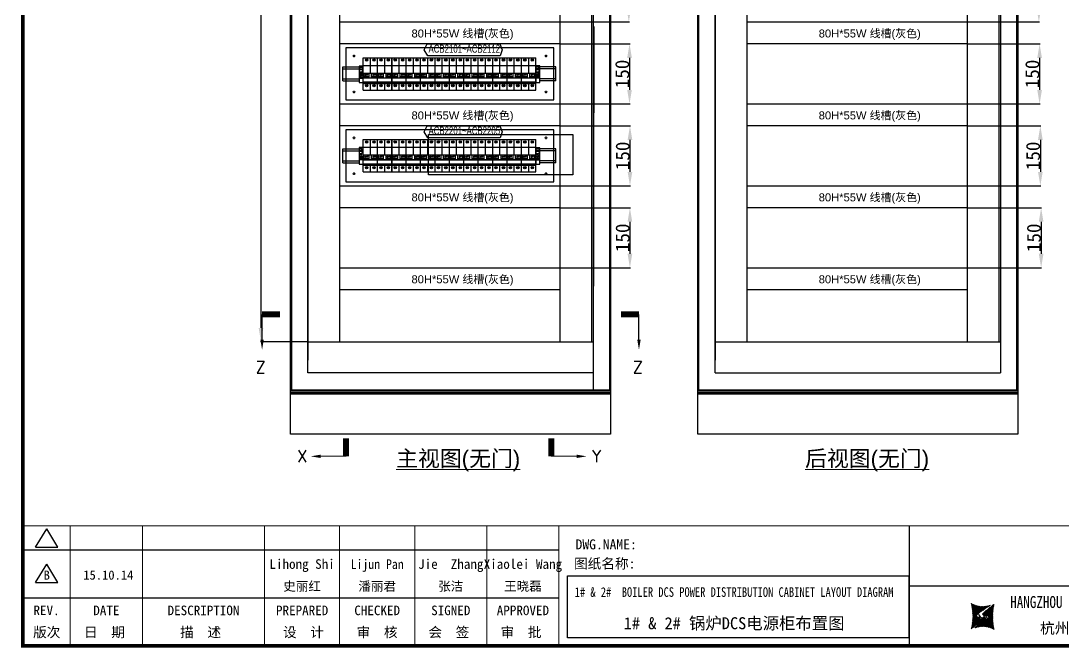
# Model space of a CAD drawing. Extents: x 79822 to 122366, y -56021 to -28815.
# Drawn here: x 86485 to 89090, y -50050 to -48480 of the extents above; entities that cross this region are included whole.
import ezdxf
from ezdxf.enums import TextEntityAlignment as Align
from ezdxf.lldxf.tags import DXFTag

# ---------------------------------------------------------------- set-up
doc = ezdxf.new("R2010")
doc.units = 0
doc.header["$LTSCALE"] = 100
doc.header["$MEASUREMENT"] = 0
for name, color, linetype in [('CABINET', 7, 'Continuous'), ('CLOUD_LAYER', 6, 'Continuous'), ('COMPONENT', 7, 'Continuous'), ('LOOP', 5, 'Continuous'), ('PSU', 12, 'Continuous'), ('t', 1, 'Continuous'), ('TEXT', 7, 'Continuous'), ('标准图框及表格', 7, 'Continuous')]:
    doc.layers.add(name, color=color, linetype=linetype)
doc.styles.add('HZ', font='arial.ttf', dxfattribs={"width": 0.7})
doc.styles.add('ROMANS', font='romans', dxfattribs={"width": 0.8, "height": 2})
doc.styles.add('ROMANT', font='romant.shx')
doc.styles.get("Standard").update_dxf_attribs({"font": ''})
doc.styles.get('Standard').set_extended_font_data('SimSun')
tags = doc.linetypes.add('CENTER', pattern=[2, 1.25, -0.25, 0.25, -0.25]).pattern_tags.tags
tags[10:11] = [DXFTag(74, 4), DXFTag(75, 0), DXFTag(340, '0'), DXFTag(46, 1.0), DXFTag(50, 0.0), DXFTag(44, 0.0), DXFTag(45, 0.0)]
tags[8:9] = [DXFTag(74, 4), DXFTag(75, 0), DXFTag(340, '0'), DXFTag(46, 1.0), DXFTag(50, 0.0), DXFTag(44, 0.0), DXFTag(45, 0.0)]
tags[6:7] = [DXFTag(74, 4), DXFTag(75, 0), DXFTag(340, '0'), DXFTag(46, 1.0), DXFTag(50, 0.0), DXFTag(44, 0.0), DXFTag(45, 0.0)]
tags[4:5] = [DXFTag(74, 4), DXFTag(75, 0), DXFTag(340, '0'), DXFTag(46, 1.0), DXFTag(50, 0.0), DXFTag(44, 0.0), DXFTag(45, 0.0)]
tags = doc.linetypes.add('CENTER2', pattern=[1.125, 0.75, -0.125, 0.125, -0.125]).pattern_tags.tags
tags[10:11] = [DXFTag(74, 4), DXFTag(75, 0), DXFTag(340, '0'), DXFTag(46, 1.0), DXFTag(50, 0.0), DXFTag(44, 0.0), DXFTag(45, 0.0)]
tags[8:9] = [DXFTag(74, 4), DXFTag(75, 0), DXFTag(340, '0'), DXFTag(46, 1.0), DXFTag(50, 0.0), DXFTag(44, 0.0), DXFTag(45, 0.0)]
tags[6:7] = [DXFTag(74, 4), DXFTag(75, 0), DXFTag(340, '0'), DXFTag(46, 1.0), DXFTag(50, 0.0), DXFTag(44, 0.0), DXFTag(45, 0.0)]
tags[4:5] = [DXFTag(74, 4), DXFTag(75, 0), DXFTag(340, '0'), DXFTag(46, 1.0), DXFTag(50, 0.0), DXFTag(44, 0.0), DXFTag(45, 0.0)]
tags = doc.linetypes.add('HIDDEN', pattern=[0.375, 0.25, -0.125]).pattern_tags.tags
tags[6:7] = [DXFTag(74, 4), DXFTag(75, 0), DXFTag(340, '0'), DXFTag(46, 1.0), DXFTag(50, 0.0), DXFTag(44, 0.0), DXFTag(45, 0.0)]
tags[4:5] = [DXFTag(74, 4), DXFTag(75, 0), DXFTag(340, '0'), DXFTag(46, 1.0), DXFTag(50, 0.0), DXFTag(44, 0.0), DXFTag(45, 0.0)]
doc.dimstyles.new('ISO-25', dxfattribs={"dimtxt": 35, "dimasz": 35, "dimexe": 1.25, "dimexo": 0.625, "dimtad": 1, "dimtoh": 1, "dimdec": 0, "dimtxsty": 'Standard', "dimcen": 2.5, "dimadec": 0, "dimazin": 0, "dimtfac": 1, "dimtdec": 0, "dimtmove": 0, "dimatfit": 3, "dimfxl": 0, "dimarcsym": 0})
pattern_1 = [(45, (0, 0), (-0.736262898216564, 0.7362628982165641), [])]

# ---------------------------------------------------------------- blocks, each defined once
blk = doc.blocks.new('2P空开')
at = {"layer": 'COMPONENT', "color": 6, "linetype": 'HIDDEN', "ltscale": 0.2}
for p, q in [((-11.75805363336076, -8.232510902056674), (-7.368258726989779, -3.856486953241529)), ((6.75788436484072, -8.232510902056674), (11.1476792712117, -3.856486953241529)), ((-11.75805363335621, -72.41960351688067), (-7.368258726985232, -68.04357956806552)), ((6.757884364845268, -72.41960351688067), (11.14767927121625, -68.04357956806552))]:
    blk.add_line(p, q, dxfattribs=at)
for centre in [(-9.563156180197439, -6.044498927670702), (8.952781818004041, -6.044498927670702), (-9.563156180191754, -70.2315915424947), (8.952781818009726, -70.2315915424947)]:
    blk.add_circle(centre, 3.099188801983705, dxfattribs=at)
at = {"layer": 'PSU', "linetype": 'HIDDEN', "ltscale": 0.2}
for p, q in [((-18.00160638714033, 0), (18.00160638714033, 0)), ((-18.00160638714033, -19.20558102794098), (-18.00160638714033, 0)), ((0, -19.20558102794121), (0, 0)), ((18.00160638714033, -19.20558102794121), (18.00160638714033, 0)), ((18.00160638714033, -81.0017209919065), (18.00160638714033, -19.20558102794121)), ((-18.00160638714033, -81.0017209919065), (-18.00160638714033, -64.20558102794098)), ((0, -81.0017209919065), (0, -64.20558102794075)), ((18.00160638714033, -81.0017209919065), (18.00160638714033, -67.2277063109932)), ((-18.00160638714033, -81.0017209919065), (18.00160638714033, -81.0017209919065))]:
    blk.add_line(p, q, dxfattribs=at)
at = {"layer": 'PSU'}
for p, q in [((-18.00160638714033, -19.20558102794098), (18.0016063871451, -19.20558102793734)), ((-18.00160638714033, -64.20558102794121), (-18.00160638714033, -19.20558102794121)), ((2.273736754432321e-13, -38.43372687798046), (0, -19.20558102794121)), ((18.00160638714055, -64.20558102794121), (18.00160638714055, -19.20558102794121)), ((-18.00160638714033, -38.43372687798046), (0, -38.43372687798046)), ((-18.00160638714033, -50.10725518578829), (18.00160638714033, -50.10725518578829)), ((-18.00160638714033, -50.62158679684944), (18.00160638714033, -50.62158679684944)), ((-15.42994833183457, -50.10725518578829), (-15.42994833183457, -38.43372687798046)), ((-15.42994833183457, -47.02126551942138), (-3.085989666366913, -47.02126551942138)), ((-3.085989666366913, -50.10725518578829), (-3.085989666366913, -38.43372687798046)), ((0, -38.43372687798046), (18.00160638714033, -38.43372687798046)), ((3.085989666366913, -50.10725518578829), (3.085989666366913, -38.43372687798046)), ((3.085989666366913, -47.02126551942138), (15.42994833183457, -47.02126551942138)), ((15.42994833183457, -50.10725518578829), (15.42994833183457, -38.43372687798046)), ((-18.0016063871401, -60.45924622390362), (18.00160638714055, -60.45924622390362)), ((-18.0016063871401, -61.84092353509664), (18.00160638714055, -61.84092353509664)), ((-18.0016063871401, -64.20558102794098), (18.00160638714055, -64.20558102794098)), ((0, -64.20558102794121), (2.273736754432321e-13, -64.20558102794121))]:
    blk.add_line(p, q, dxfattribs=at)
at = {"layer": 'TEXT', "style": 'ROMANS'}
for p in [(-9.478191040432193, -43.1070613284619), (9.365754242908451, -43.1070613284619)]:
    blk.add_text('OFF', height=3.085989666366913, dxfattribs=at).set_placement(p, align=Align.MIDDLE)
blk = doc.blocks.new('*D123')
at = {"color": 0, "lineweight": -2}
for p, q in [((87833.21065770111, -48332.89568052802), (88005.97605401657, -48332.89568052802)), ((88004.72605401657, -48367.89568052802), (88004.72605401657, -48447.89568052802)), ((87833.21065770111, -48482.89568052802), (88005.97605401657, -48482.89568052802))]:
    blk.add_line(p, q, dxfattribs=at)
at = {"color": 0}
for points in [[(88010.5593873499, -48367.89568052802), (87998.89272068324, -48367.89568052802), (88004.72605401657, -48332.89568052802)], [(87998.89272068324, -48447.89568052802), (88010.5593873499, -48447.89568052802), (88004.72605401657, -48482.89568052802)]]:
    blk.add_solid(points, dxfattribs=at)
at = {"layer": 'Defpoints', "color": 0}
for p in [(87832.58565770111, -48332.89568052802), (87832.58565770111, -48482.89568052802), (88004.72605401657, -48482.89568052802)]:
    blk.add_point(p, dxfattribs=at)
at = {"color": 0, "insert": (87986.60105401657, -48407.89568052802), "char_height": 35, "attachment_point": 5, "rotation": 90}
blk.add_mtext('150', dxfattribs=at)
blk = doc.blocks.new('*D124')
at = {"color": 0, "lineweight": -2}
for p, q in [((87833.21065770111, -48537.89568052802), (88007.71487759771, -48537.89568052802)), ((88006.46487759771, -48572.89568052802), (88006.46487759771, -48652.89568052802)), ((87833.21065770111, -48687.89568052802), (88007.71487759771, -48687.89568052802))]:
    blk.add_line(p, q, dxfattribs=at)
at = {"color": 0}
for points in [[(88012.29821093104, -48572.89568052802), (88000.63154426438, -48572.89568052802), (88006.46487759771, -48537.89568052802)], [(88000.63154426438, -48652.89568052802), (88012.29821093104, -48652.89568052802), (88006.46487759771, -48687.89568052802)]]:
    blk.add_solid(points, dxfattribs=at)
at = {"layer": 'Defpoints', "color": 0}
for p in [(87832.58565770111, -48537.89568052802), (87832.58565770111, -48687.89568052802), (88006.46487759771, -48687.89568052802)]:
    blk.add_point(p, dxfattribs=at)
at = {"color": 0, "insert": (87988.33987759771, -48612.89568052802), "char_height": 35, "attachment_point": 5, "rotation": 90}
blk.add_mtext('150', dxfattribs=at)
blk = doc.blocks.new('*D125')
at = {"color": 0, "lineweight": -2}
for p, q in [((87833.210657701, -48742.89568052802), (88008.83061116458, -48742.89568052802)), ((88007.58061116458, -48777.89568052802), (88007.58061116458, -48857.89568052802)), ((87833.210657701, -48892.89568052802), (88008.83061116458, -48892.89568052802))]:
    blk.add_line(p, q, dxfattribs=at)
at = {"color": 0}
for points in [[(88013.41394449791, -48777.89568052802), (88001.74727783125, -48777.89568052802), (88007.58061116458, -48742.89568052802)], [(88001.74727783125, -48857.89568052802), (88013.41394449791, -48857.89568052802), (88007.58061116458, -48892.89568052802)]]:
    blk.add_solid(points, dxfattribs=at)
at = {"layer": 'Defpoints', "color": 0}
for p in [(87832.585657701, -48742.89568052802), (87832.585657701, -48892.89568052802), (88007.58061116458, -48892.89568052802)]:
    blk.add_point(p, dxfattribs=at)
at = {"color": 0, "insert": (87989.45561116458, -48817.89568052802), "char_height": 35, "attachment_point": 5, "rotation": 90}
blk.add_mtext('150', dxfattribs=at)
blk = doc.blocks.new('*D126')
at = {"color": 0, "lineweight": -2}
for p, q in [((87833.21065770097, -48947.89568052802), (88008.64835617896, -48947.89568052802)), ((88007.39835617896, -48982.89568052802), (88007.39835617896, -49062.89568052802)), ((87833.21065770097, -49097.89568052802), (88008.64835617896, -49097.89568052802))]:
    blk.add_line(p, q, dxfattribs=at)
at = {"color": 0}
for points in [[(88013.2316895123, -48982.89568052802), (88001.56502284564, -48982.89568052802), (88007.39835617896, -48947.89568052802)], [(88001.56502284564, -49062.89568052802), (88013.2316895123, -49062.89568052802), (88007.39835617896, -49097.89568052802)]]:
    blk.add_solid(points, dxfattribs=at)
at = {"layer": 'Defpoints', "color": 0}
for p in [(87832.58565770097, -48947.89568052802), (87832.58565770097, -49097.89568052802), (88007.39835617896, -49097.89568052802)]:
    blk.add_point(p, dxfattribs=at)
at = {"color": 0, "insert": (87989.27335617896, -49022.89568052802), "char_height": 35, "attachment_point": 5, "rotation": 90}
blk.add_mtext('150', dxfattribs=at)
blk = doc.blocks.new('*D130')
at = {"color": 0, "lineweight": -2}
for p, q in [((88850.99702044552, -48332.89568052802), (89030.8144165968, -48332.89568052802)), ((89029.5644165968, -48367.89568052802), (89029.5644165968, -48447.89568052802)), ((88850.99702044552, -48482.89568052802), (89030.8144165968, -48482.89568052802))]:
    blk.add_line(p, q, dxfattribs=at)
at = {"color": 0}
for points in [[(89035.39774993013, -48367.89568052802), (89023.73108326347, -48367.89568052802), (89029.5644165968, -48332.89568052802)], [(89023.73108326347, -48447.89568052802), (89035.39774993013, -48447.89568052802), (89029.5644165968, -48482.89568052802)]]:
    blk.add_solid(points, dxfattribs=at)
at = {"layer": 'Defpoints', "color": 0}
for p in [(88850.37202044552, -48332.89568052802), (88850.37202044552, -48482.89568052802), (89029.5644165968, -48482.89568052802)]:
    blk.add_point(p, dxfattribs=at)
at = {"color": 0, "insert": (89011.4394165968, -48407.89568052802), "char_height": 35, "attachment_point": 5, "rotation": 90}
blk.add_mtext('150', dxfattribs=at)
blk = doc.blocks.new('*D131')
at = {"color": 0, "lineweight": -2}
for p, q in [((88850.99702044552, -48537.89568052802), (89032.67906087871, -48537.89568052802)), ((89031.42906087871, -48572.89568052802), (89031.42906087871, -48652.89568052802)), ((88850.99702044552, -48687.89568052802), (89032.67906087871, -48687.89568052802))]:
    blk.add_line(p, q, dxfattribs=at)
at = {"color": 0}
for points in [[(89037.26239421204, -48572.89568052802), (89025.59572754538, -48572.89568052802), (89031.42906087871, -48537.89568052802)], [(89025.59572754538, -48652.89568052802), (89037.26239421204, -48652.89568052802), (89031.42906087871, -48687.89568052802)]]:
    blk.add_solid(points, dxfattribs=at)
at = {"layer": 'Defpoints', "color": 0}
for p in [(88850.37202044552, -48537.89568052802), (88850.37202044552, -48687.89568052802), (89031.42906087871, -48687.89568052802)]:
    blk.add_point(p, dxfattribs=at)
at = {"color": 0, "insert": (89013.30406087871, -48612.89568052802), "char_height": 35, "attachment_point": 5, "rotation": 90}
blk.add_mtext('150', dxfattribs=at)
blk = doc.blocks.new('*D132')
at = {"color": 0, "lineweight": -2}
for p, q in [((88850.99702044552, -48742.89568052802), (89034.54416773668, -48742.89568052802)), ((89033.29416773668, -48777.89568052802), (89033.29416773668, -48857.89568052802)), ((88850.99702044552, -48892.89568052802), (89034.54416773668, -48892.89568052802))]:
    blk.add_line(p, q, dxfattribs=at)
at = {"color": 0}
for points in [[(89039.12750107, -48777.89568052802), (89027.46083440335, -48777.89568052802), (89033.29416773668, -48742.89568052802)], [(89027.46083440335, -48857.89568052802), (89039.12750107, -48857.89568052802), (89033.29416773668, -48892.89568052802)]]:
    blk.add_solid(points, dxfattribs=at)
at = {"layer": 'Defpoints', "color": 0}
for p in [(88850.37202044552, -48742.89568052802), (88850.37202044552, -48892.89568052802), (89033.29416773668, -48892.89568052802)]:
    blk.add_point(p, dxfattribs=at)
at = {"color": 0, "insert": (89015.16916773668, -48817.89568052802), "char_height": 35, "attachment_point": 5, "rotation": 90}
blk.add_mtext('150', dxfattribs=at)
blk = doc.blocks.new('*D133')
at = {"color": 0, "lineweight": -2}
for p, q in [((88850.99702044552, -48947.89568052802), (89036.52121801222, -48947.89568052802)), ((89035.27121801222, -48982.89568052802), (89035.27121801222, -49062.89568052802)), ((88850.99702044552, -49097.89568052802), (89036.52121801222, -49097.89568052802))]:
    blk.add_line(p, q, dxfattribs=at)
at = {"color": 0}
for points in [[(89041.10455134555, -48982.89568052802), (89029.43788467889, -48982.89568052802), (89035.27121801222, -48947.89568052802)], [(89029.43788467889, -49062.89568052802), (89041.10455134555, -49062.89568052802), (89035.27121801222, -49097.89568052802)]]:
    blk.add_solid(points, dxfattribs=at)
at = {"layer": 'Defpoints', "color": 0}
for p in [(88850.37202044552, -48947.89568052802), (88850.37202044552, -49097.89568052802), (89035.27121801222, -49097.89568052802)]:
    blk.add_point(p, dxfattribs=at)
at = {"color": 0, "insert": (89017.14621801222, -49022.89568052802), "char_height": 35, "attachment_point": 5, "rotation": 90}
blk.add_mtext('150', dxfattribs=at)
blk = doc.blocks.new('*D137')
at = {"color": 0, "lineweight": -2}
for p, q in [((87201.96065770109, -47482.87733512559), (87084.10110643403, -47482.87733512559)), ((87085.35110643403, -47517.87733512559), (87085.35110643403, -49248.37729940355)), ((87201.96065770097, -49283.37729940355), (87084.10110643403, -49283.37729940355))]:
    blk.add_line(p, q, dxfattribs=at)
at = {"color": 0}
for points in [[(87091.18443976736, -47517.87733512559), (87079.5177731007, -47517.87733512559), (87085.35110643403, -47482.87733512559)], [(87079.5177731007, -49248.37729940355), (87091.18443976736, -49248.37729940355), (87085.35110643403, -49283.37729940355)]]:
    blk.add_solid(points, dxfattribs=at)
at = {"layer": 'Defpoints', "color": 0}
for p in [(87202.58565770109, -47482.87733512559), (87085.35110643403, -49283.37729940355), (87202.58565770097, -49283.37729940355)]:
    blk.add_point(p, dxfattribs=at)
at = {"color": 0, "insert": (87067.22610643403, -48383.12731726457), "char_height": 35, "attachment_point": 5, "rotation": 90}
blk.add_mtext('1800', dxfattribs=at)
blk = doc.blocks.new('堵头')
at = {"color": 53}
for p, q in [((0, -41), (0, 0)), ((0, 0), (10, 0)), ((10, 0), (10, -41)), ((0, -11), (10, -11)), ((0, -20.55279347972464), (4, -20.55279347972464)), ((0, -24.55279347972464), (4, -24.55279347972464)), ((7.277769807100412, -18.33056328681778), (2.722230192914139, -13.77502367262423)), ((0, -26.55279347972464), (7, -26.55279347972464)), ((0, -29.55279347972464), (1, -29.55279347972464)), ((0, -35.55279347972464), (1, -35.55279347972464)), ((0, -38.55279347972464), (7, -38.55279347972464)), ((10, -41), (0, -41)), ((1, -29.55279347972464), (1, -31.55279347972464)), ((10, -31.55279347972464), (1, -31.55279347972464)), ((10, -33.55279347972464), (1, -33.55279347972464)), ((1, -35.55279347972464), (1, -33.55279347972464)), ((7, -28.55279347972464), (7, -26.55279347972464)), ((10, -28.55279347972464), (7, -28.55279347972464)), ((10, -36.55279347972464), (7, -36.55279347972464)), ((7, -36.55279347972464), (7, -38.55279347972464))]:
    blk.add_line(p, q, dxfattribs=at)
blk.add_arc((4, -22.55279347972464), 2, 270, 90, dxfattribs=at)
blk.add_ellipse((5.000000000007276, -16.052793479721), major_axis=(-6.429395695523604e-16, -3.5), ratio=0.8571428571428571, start_param=4.71238898038469, end_param=10.99557428756428, dxfattribs=at)
blk = doc.blocks.new('图框')
at = {"layer": '标准图框及表格'}
h = blk.add_hatch(dxfattribs=at)
h.set_pattern_fill('ANSI31', color=5, scale=8.329863809039892, style=0)
h.set_pattern_definition(pattern_1)
edge = h.paths.add_edge_path()
edge.add_arc((2399.257256036391, -2998.153851416566), 55.18534773488954, 238.1092081981581, 291.6531626184834)
edge.add_line((2419.619937407027, -3049.445018414634), (2388.525499730735, -3070.242821799802))
edge.add_arc((2238.907377712399, -3078.328790578547), 135.3602868968974, 346.3915348661821, 374.2500326978034)
edge.add_line((2370.467593623529, -3110.177132109857), (2397.50623789792, -3087.85242802291))
edge.add_line((2391.339199201146, -3080.281448750429), (2396.143986595598, -3080.898839897796))
edge.add_spline(control_points=[(2397.470018868538, -3087.887634953957), (2398.35948137939, -3087.023080631327), (2399.970992452319, -3085.456697735681), (2399.869182150054, -3081.252294174519), (2397.426500162081, -3081.012803431273), (2396.121921064187, -3080.884897048199)], knot_values=[0, 0, 0, 0, 6.844331067525468, 12.40042740766005, 18.76924275352248, 18.76924275352248, 18.76924275352248, 18.76924275352248], weights=[1, 1, 1, 1, 1, 1], degree=3, periodic=0)
edge.add_spline(control_points=[(2388.515363058686, -3070.265433304907), (2387.789374929038, -3070.86905758363), (2386.478198365832, -3071.959237952229), (2385.544096281083, -3073.38263759949), (2385.127199159644, -3074.017912079413)], knot_values=[0, 0, 0, 0, 5.253673658024614, 9.488438564008057, 9.488438564008057, 9.488438564008057, 9.488438564008057], weights=[1, 1, 1, 1, 1], degree=3, periodic=0)
edge.add_spline(control_points=[(2386.272665588534, -3072.281716856574), (2385.721471206634, -3072.905523096015), (2384.632427465753, -3074.386714445929), (2384.912828655535, -3077.72895088909), (2387.858851342782, -3079.895552619193), (2390.185443934519, -3080.145534927004), (2391.314573401905, -3080.266855002868)], knot_values=[10.66597461496156, 10.66597461496156, 10.66597461496156, 10.66597461496156, 18.97770399508879, 28.89455822145742, 41.119553648298, 52.64692538081317, 52.64692538081317, 52.64692538081317, 52.64692538081317], weights=[1, 1, 1, 1, 1, 1, 1], degree=3, periodic=0)
h = blk.add_hatch(dxfattribs=at)
h.set_pattern_fill('ANSI31', color=3, scale=8.329863809039892, style=0)
h.set_pattern_definition(pattern_1)
edge = h.paths.add_edge_path()
edge.add_line((2402.469732125144, -3075.776359090531), (2407.706041465404, -3076.440586092609))
edge.add_spline(control_points=[(2401.044493204623, -3068.769946203269), (2400.155030693568, -3069.634500525768), (2398.543519620813, -3071.200883421574), (2398.645329922932, -3075.40528698259), (2401.088011911052, -3075.644777725895), (2402.392591008975, -3075.772684108895)], knot_values=[0, 0, 0, 0, 6.844331067526932, 12.40042740766158, 18.76924275352342, 18.76924275352342, 18.76924275352342, 18.76924275352342], weights=[1, 1, 1, 1, 1, 1], degree=3, periodic=0)
edge.add_line((2428.046918449632, -3046.480449047325), (2401.008274175249, -3068.805153134272))
edge.add_spline(control_points=[(2412.625169549749, -3083.918607966574), (2413.015644598316, -3083.422785431954), (2413.86377905187, -3082.052674005965), (2413.601683417044, -3078.928630268005), (2410.655660730175, -3076.762028538062), (2408.329068138031, -3076.512046230251), (2407.199938671052, -3076.390726154226)], knot_values=[12.65408913243743, 12.65408913243743, 12.65408913243743, 12.65408913243743, 18.97770399508879, 28.89455822145742, 41.119553648298, 52.64692538081317, 52.64692538081317, 52.64692538081317, 52.64692538081317], weights=[1, 1, 1, 1, 1, 1, 1], degree=3, periodic=0)
edge.add_line((2411.626283690712, -3084.975693399283), (2412.781242849298, -3083.732051979769))
edge.add_line((2410.021343801694, -3086.399138189481), (2411.626283690712, -3084.975693399414))
edge.add_line((2378.894574665755, -3107.212562742519), (2409.989012342048, -3086.414759357351))
edge.add_arc((2399.257256036391, -3158.503729740543), 55.18534773488965, 58.10920819815809, 111.6531626184834)
edge.add_arc((2559.607134360383, -3078.328790578547), 135.360286896897, 166.3915348661823, 194.2500326978024)
at = {"color": 7}
for p, q in [((2215.642035047145, -2851.581424744189), (2215.642035047145, -3151.581424744189)), ((0, -2911.581424744189), (1340.158172602998, -2911.581424744189)), ((2215.642035047145, -3001.581424744189), (3115.642035047145, -3001.581424744189)), ((0, -3031.581424744189), (1340.158172602998, -3031.581424744189))]:
    blk.add_line(p, q, dxfattribs=at)
at = {"color": 7, "const_width": 3}
blk.add_lwpolyline([(4115.642035047145, -2851.581424744189), (0, -2851.581424744189)], dxfattribs=at)
at = {"layer": 't', "color": 7}
for p, q in [((31.94938321653171, -2904.992613363662), (59.89920926059131, -2859.122325316828)), ((87.8490353046218, -2904.992613363662), (59.89920926059131, -2859.122325316828)), ((31.94938321653171, -2904.992613363662), (87.8490353046218, -2904.992613363662)), ((31.94938321653171, -2992.977239491032), (59.89920926059131, -2947.106951444141)), ((87.8490353046218, -2992.977239491032), (59.89920926059131, -2947.106951444141)), ((31.94938321653171, -2992.977239491032), (87.8490353046218, -2992.977239491032))]:
    blk.add_line(p, q, dxfattribs=at)
at = {"layer": 't', "color": 7, "const_width": 9.61519705431492}
blk.add_lwpolyline([(4115.642035047145, -3151.581424744189), (4115.642035047145, 0), (0, 0), (0, -3151.581424744189)], close=True, dxfattribs=at)
at = {"layer": 't', "color": 7, "const_width": 2.40379926357873}
for points in [[(118.7653193609731, -2852.783324375967), (118.7653193609731, -3151.581424744189)], [(299.0502641293569, -2852.783324375967), (299.0502641293569, -3151.581424744189)], [(604.3883150879992, -2852.783324375967), (604.3883150879992, -3156.41304604568)], [(791.9882990770857, -2852.783324375967), (791.9882990770857, -3156.41304604568)], [(979.588283066143, -2852.783324375967), (979.588283066143, -3156.41304604568)], [(1159.873227834585, -2852.783324375967), (1159.873227834585, -3156.41304604568)], [(1340.158172602998, -2852.783324375967), (1340.158172602998, -3156.41304604568)]]:
    blk.add_lwpolyline(points, dxfattribs=at)
at = {"color": 7, "linetype": 'CENTER'}
blk.add_text('杭州和利时自动化有限公司', height=27, dxfattribs=at).set_placement((2542.549152440595, -3121.114498389041))
at = {"color": 7, "flags": 8}
for tag, p, height in [('DWG.NAME:', (1381.636459220965, -2910.37952511241), 25), ('PROJECTNAME:', (3125.480185663539, -2912.807924402037), 24), ('PROJECTNAME：', (3339.10867075545, -2913.108539231762), 25), ('DWG.NO.:', (3128.186172261583, -3030.402470643486), 24), ('图纸编号', (3315.362718925957, -3052.404678158069), 24), ('FILENO.:', (3128.672545599984, -3106.104124450346), 24), ('文档号', (3317.726365529132, -3124.132485953713), 24)]:
    blk.add_attdef(tag, p, '', height=height, dxfattribs=at)
for tag, height, p in [('RENLIU', 24, (698.1883070825425, -2950.380597809435)), ('SHUFENWANG', 24, (885.7882910716289, -2950.380597809435)), ('FANGHOU', 24, (1069.730755450379, -2950.380597809435)), ('DANDANLI', 24, (1250.015700218792, -2950.380597809435)), ('A', 23, (59.89920926059131, -2974.881554149018)), ('设计时间', 23, (213.8658221408186, -2974.881554149018)), ('刘仁', 23, (698.1883070825425, -3002.188376027443)), ('王姝芬', 23, (885.7882910716289, -3002.188376027443)), ('侯方', 23, (1069.730755450379, -3002.188376027443)), ('李丹丹', 23, (1250.015700218792, -3002.188376027443)), ('#10STATIONONTROLCABINETCOVER', 30, (1777.900103825072, -3017.182374560078)), ('PAGEXOFX', 24, (3953.713803545135, -3039.081424744189)), ('REV.', 24, (59.38265968048654, -3063.048954873535)), ('DATE', 24, (208.907791745165, -3063.048954873535)), ('DESCRIPTION', 24, (451.7192896086781, -3063.048954873535)), ('PREPARED', 24, (698.1883070825425, -3063.048954873535)), ('CHECKED', 24, (885.7882910716144, -3063.048954873535)), ('SIGNED', 24, (1069.730755450364, -3063.048954873535)), ('APPROVED', 24, (1250.015700218792, -3063.048954873535)), ('图纸名称', 30, (1777.900103825072, -3094.695064044037)), ('第几页共几页', 24, (3953.713803545135, -3114.081424744189))]:
    blk.add_attdef(tag, text='', height=height, dxfattribs=at).set_placement(p, align=Align.MIDDLE)
for tag, p in [('图纸名称:', (1377.81237181677, -2965.923337057193)), ('项目名称：', (3121.562334825969, -2984.305160940257)), ('项目名称：', (3325.036680579346, -2984.305160940257))]:
    blk.add_attdef(tag, text='', height=25, dxfattribs=at).set_placement(p, align=Align.BOTTOM_LEFT)
at = {"color": 7, "width": 0.8, "flags": 8}
blk.add_attdef('HANGZHOUHOLLYSYSAUTOMATIONCO.,LTD.', text='', height=24, dxfattribs=at).set_placement((2770.082304289484, -3045.714803244191), align=Align.MIDDLE)
at = {"layer": 't', "color": 7}
for s, p in [('版次', (59.89920926059131, -3117.600441270843)), ('日  期', (204.1999693705875, -3117.600441270843)), ('描  述', (444.4895954714448, -3117.600441270843)), ('设  计', (701.4970341851513, -3117.600441270843)), ('审  核', (885.5947788425256, -3117.600441270843)), ('会  签', (1065.022933075787, -3117.600441270843)), ('审  批', (1245.3078778442, -3117.600441270843))]:
    blk.add_text(s, height=25, dxfattribs=at).set_placement(p, align=Align.MIDDLE_CENTER)
at = {"layer": '标准图框及表格', "color": 5, "style": 'HZ'}
for s, p in [('pgqh', (2373.884875617339, -3059.677228196226)), ('hollilas', (2374.051901626051, -3085.968484618272))]:
    blk.add_text(s, height=5.205656721233694, dxfattribs=at).set_placement(p)
at = {"layer": '标准图框及表格', "color": 3, "style": 'HZ'}
for s, height, p in [('auto', 8.676094535389492, (2400.907127263781, -3074.200036411981)), ('hollysys', 4.338047267694746, (2402.5381050141, -3099.731461394062))]:
    blk.add_text(s, height=height, dxfattribs=at).set_placement(p)

msp = doc.modelspace()

# ---------------------------------------------------------------- linework, layer by layer
at = {"color": 7}
for p, q in [((87159.08565770109, -49514.37730387558), (87159.08565770109, -47404.3773367662)), ((87959.08564832604, -47404.3773367662), (87959.08564832604, -49514.37730387558)), ((88176.87202044549, -49514.37730387558), (88176.87202044549, -47404.3773367662)), ((88176.87202044549, -49514.37730387558), (88176.87202044549, -47404.3773367662)), ((88976.87201107045, -47404.3773367662), (88976.87201107045, -49514.37730387558)), ((88976.87201107045, -47404.3773367662), (88976.87201107045, -49514.37730387558)), ((87202.58565770109, -49360.87730551619), (87202.58565770109, -47451.8773367662)), ((88220.37202044549, -49360.87730551619), (88220.37202044549, -47447.8773367662)), ((87202.58565770109, -47528.3773367662), (87202.58565770109, -49328.6795339078)), ((88220.37202044549, -47528.3773367662), (88220.37202044549, -49328.6795339078)), ((88933.37201107045, -47525.87730387558), (88933.37201107045, -49360.87730551619)), ((87917.54908634601, -48494.21198508575), (87915.58564832604, -49360.87730551619)), ((87202.58565770109, -49283.37729940002), (87915.58564832604, -49283.37729940002)), ((88220.37202044549, -49283.37729940002), (88933.37201107045, -49283.37729940002)), ((87202.58565770109, -49360.87730551619), (87202.58565770109, -49293.1351548539)), ((87959.08564832604, -49404.37730387558), (87159.08565770109, -49404.37730387558)), ((87959.08564832604, -49409.37730387558), (87159.08565770109, -49409.37730387558)), ((87959.08564832604, -49410.37730387558), (87159.08565770109, -49410.37730387558)), ((87959.08564832604, -49411.37730387558), (87159.08565770109, -49411.37730387558)), ((87959.08564832604, -49412.37730387558), (87159.08565770109, -49412.37730387558)), ((87959.08564832604, -49413.37730387558), (87159.08565770109, -49413.37730387558)), ((87959.08564832604, -49414.37730387558), (87159.08565770109, -49414.37730387558)), ((87160.5856530135, -49404.37730387558), (87957.5856530135, -49404.37730387558)), ((88976.87201107045, -49404.37730387558), (88176.87202044549, -49404.37730387558)), ((88976.87201107045, -49409.37730387558), (88176.87202044549, -49409.37730387558)), ((88976.87201107045, -49410.37730387558), (88176.87202044549, -49410.37730387558)), ((88976.87201107045, -49411.37730387558), (88176.87202044549, -49411.37730387558)), ((88976.87201107045, -49412.37730387558), (88176.87202044549, -49412.37730387558)), ((88976.87201107045, -49413.37730387558), (88176.87202044549, -49413.37730387558)), ((88976.87201107045, -49414.37730387558), (88176.87202044549, -49414.37730387558)), ((88178.37201575802, -49404.37730387558), (88975.37201575802, -49404.37730387558)), ((87959.08564832604, -49514.37730387558), (87159.08565770109, -49514.37730387558)), ((88976.87201107045, -49514.37730387558), (88176.87202044549, -49514.37730387558))]:
    msp.add_line(p, q, dxfattribs=at)
at = {"color": 7, "linetype": 'HIDDEN'}
for p, q in [((87162.28565770104, -49404.37730387558), (87162.28565770104, -47404.3773367662)), ((87956.08564832604, -47404.3773367662), (87956.08564832604, -49404.37730387558)), ((88180.07202044544, -49404.37730387558), (88180.07202044544, -47404.3773367662)), ((88180.07202044544, -49404.37730387558), (88180.07202044544, -47404.3773367662)), ((88973.67201107049, -47404.3773367662), (88973.67201107049, -49404.37730387558)), ((88973.67201107049, -47404.3773367662), (88973.67201107049, -49404.37730387558))]:
    msp.add_line(p, q, dxfattribs=at)
msp.add_line((87915.58564832604, -47451.8773367662), (87915.58564832604, -49404.37730387558))
at = {"color": 4, "linetype": 'CENTER2'}
for p, q in [((87314.58565770103, -48567.75477155578, 63738.875), (87320.58565770103, -48567.75477155578, 63738.875)), ((87317.58565770103, -48564.75477155578, 63738.875), (87317.58565770103, -48570.75477155578, 63738.875)), ((87794.58565770103, -48567.75477155578, 63738.875), (87800.58565770103, -48567.75477155578, 63738.875)), ((87797.58565770103, -48564.75477155578, 63738.875), (87797.58565770103, -48570.75477155578, 63738.875)), ((87314.58565770103, -48657.75477155578, 63738.875), (87320.58565770103, -48657.75477155578, 63738.875)), ((87317.58565770103, -48654.75477155578, 63738.875), (87317.58565770103, -48660.75477155578, 63738.875)), ((87794.58565770103, -48657.75477155578, 63738.875), (87800.58565770103, -48657.75477155578, 63738.875)), ((87797.58565770103, -48654.75477155578, 63738.875), (87797.58565770103, -48660.75477155578, 63738.875)), ((87314.58565770103, -48772.75477155578, 63738.875), (87320.58565770103, -48772.75477155578, 63738.875)), ((87317.58565770103, -48769.75477155578, 63738.875), (87317.58565770103, -48775.75477155578, 63738.875)), ((87794.58565770103, -48772.75477155578, 63738.875), (87800.58565770103, -48772.75477155578, 63738.875)), ((87797.58565770103, -48769.75477155578, 63738.875), (87797.58565770103, -48775.75477155578, 63738.875)), ((87314.58565770103, -48862.75477155578, 63738.875), (87320.58565770103, -48862.75477155578, 63738.875)), ((87317.58565770103, -48859.75477155578, 63738.875), (87317.58565770103, -48865.75477155578, 63738.875)), ((87794.58565770103, -48862.75477155578, 63738.875), (87800.58565770103, -48862.75477155578, 63738.875)), ((87797.58565770103, -48859.75477155578, 63738.875), (87797.58565770103, -48865.75477155578, 63738.875))]:
    msp.add_line(p, q, dxfattribs=at)
at = {"linetype": 'CENTER2'}
for p, q in [((87317.49565770103, -48567.75477155578, 63738.875), (87317.67565770105, -48567.75477155578, 63738.875)), ((87317.58565770103, -48567.84477155579, 63738.875), (87317.58565770103, -48567.66477155578, 63738.875)), ((87797.49565770103, -48567.75477155578, 63738.875), (87797.67565770105, -48567.75477155578, 63738.875)), ((87797.58565770103, -48567.84477155579, 63738.875), (87797.58565770103, -48567.66477155578, 63738.875)), ((87317.49565770103, -48657.75477155578, 63738.875), (87317.67565770105, -48657.75477155578, 63738.875)), ((87317.58565770103, -48657.84477155579, 63738.875), (87317.58565770103, -48657.66477155578, 63738.875)), ((87797.49565770103, -48657.75477155578, 63738.875), (87797.67565770105, -48657.75477155578, 63738.875)), ((87797.58565770103, -48657.84477155579, 63738.875), (87797.58565770103, -48657.66477155578, 63738.875)), ((87317.49565770103, -48772.75477155578, 63738.875), (87317.67565770105, -48772.75477155578, 63738.875)), ((87317.58565770103, -48772.84477155579, 63738.875), (87317.58565770103, -48772.66477155578, 63738.875)), ((87797.49565770103, -48772.75477155578, 63738.875), (87797.67565770105, -48772.75477155578, 63738.875)), ((87797.58565770103, -48772.84477155579, 63738.875), (87797.58565770103, -48772.66477155578, 63738.875)), ((87317.49565770103, -48862.75477155578, 63738.875), (87317.67565770105, -48862.75477155578, 63738.875)), ((87317.58565770103, -48862.84477155579, 63738.875), (87317.58565770103, -48862.66477155578, 63738.875)), ((87797.49565770103, -48862.75477155578, 63738.875), (87797.67565770105, -48862.75477155578, 63738.875)), ((87797.58565770103, -48862.84477155579, 63738.875), (87797.58565770103, -48862.66477155578, 63738.875))]:
    msp.add_line(p, q, dxfattribs=at)
at = {"color": 6}
for p, q in [((87290.2677761813, -48630.20550067814, 63738.875), (87290.2677761813, -48595.20550067814, 63738.875)), ((87290.2677761813, -48595.20550067814, 63738.875), (87330.80570236781, -48595.20550067814, 63738.875)), ((87290.2677761813, -48600.20550067814, 63738.875), (87330.80570236781, -48600.20550067814, 63738.875)), ((87822.53490961688, -48595.20550067814, 63738.875), (87781.99698343039, -48595.20550067814, 63738.875)), ((87822.53490961688, -48600.20550067814, 63738.875), (87781.99698343039, -48600.20550067814, 63738.875)), ((87822.53490961688, -48630.20550067814, 63738.875), (87822.53490961688, -48595.20550067814, 63738.875)), ((87290.2677761813, -48625.20550067814, 63738.875), (87330.80570236781, -48625.20550067814, 63738.875)), ((87290.2677761813, -48630.20550067814, 63738.875), (87330.80570236781, -48630.20550067814, 63738.875)), ((87822.53490961688, -48625.20550067814, 63738.875), (87781.99698343039, -48625.20550067814, 63738.875)), ((87822.53490961688, -48630.20550067814, 63738.875), (87781.99698343039, -48630.20550067814, 63738.875)), ((87290.2677761813, -48835.20550067814, 63738.875), (87290.2677761813, -48800.20550067814, 63738.875)), ((87290.2677761813, -48800.20550067814, 63738.875), (87330.80570236781, -48800.20550067814, 63738.875)), ((87290.2677761813, -48805.20550067814, 63738.875), (87330.80570236781, -48805.20550067814, 63738.875)), ((87822.53812239117, -48800.20377968622, 63738.875), (87782.00019620468, -48800.20377968622, 63738.875)), ((87822.53812239117, -48805.20377968622, 63738.875), (87782.00019620468, -48805.20377968622, 63738.875)), ((87822.53490961688, -48835.20550067814, 63738.875), (87822.53490961688, -48800.20550067814, 63738.875)), ((87822.53812239117, -48835.20377968622, 63738.875), (87822.53812239117, -48800.20377968622, 63738.875)), ((87290.2677761813, -48830.20550067814, 63738.875), (87330.80570236781, -48830.20550067814, 63738.875)), ((87290.2677761813, -48835.20550067814, 63738.875), (87330.80570236781, -48835.20550067814, 63738.875)), ((87822.53812239117, -48830.20377968622, 63738.875), (87782.00019620468, -48830.20377968622, 63738.875)), ((87822.53812239117, -48835.20377968622, 63738.875), (87782.00019620468, -48835.20377968622, 63738.875))]:
    msp.add_line(p, q, dxfattribs=at)
for points in [[(87202.58565770097, -49283.37729940355), (87282.58565770097, -49283.37729940334), (87282.58565770109, -47482.87733512559), (87202.58565770109, -47482.87733512559)], [(87832.58565770097, -49283.37729940259), (87912.58565770097, -49283.37729940259), (87912.58565770109, -47482.87733512559), (87832.58565770109, -47482.87733512559)], [(88220.37202044549, -49283.37729940355), (88300.37202044549, -49283.37729940334), (88300.37202044549, -47482.87733512559), (88220.37202044549, -47482.87733512559)], [(88850.37202044549, -49283.37729940259), (88930.37202044549, -49283.37729940259), (88930.37202044549, -47482.87733512559), (88850.37202044549, -47482.87733512559)]]:
    msp.add_lwpolyline(points, close=True)
at = {"elevation": 63738.875}
for points in [[(87282.58565770111, -48482.89568052802), (87832.58565770111, -48482.89568052802), (87832.58565770111, -48537.89568052802), (87282.58565770111, -48537.89568052802)], [(88300.37202044552, -48482.89568052802), (88850.37202044552, -48482.89568052802), (88850.37202044552, -48537.89568052802), (88300.37202044552, -48537.89568052802)], [(87297.58565770103, -48677.75477155578), (87817.58565770103, -48677.75477155578), (87817.58565770103, -48547.75477155578), (87297.58565770103, -48547.75477155578)], [(87282.58565770111, -48687.89568052802), (87832.58565770111, -48687.89568052802), (87832.58565770111, -48742.89568052802), (87282.58565770111, -48742.89568052802)], [(88300.37202044552, -48687.89568052802), (88850.37202044552, -48687.89568052802), (88850.37202044552, -48742.89568052802), (88300.37202044552, -48742.89568052802)], [(87297.58565770103, -48882.75477155578), (87817.58565770103, -48882.75477155578), (87817.58565770103, -48752.75477155578), (87297.58565770103, -48752.75477155578)], [(87282.58565770111, -48892.89568052802), (87832.58565770111, -48892.89568052802), (87832.58565770111, -48947.89568052802), (87282.58565770111, -48947.89568052802)], [(88300.37202044552, -48892.89568052802), (88850.37202044552, -48892.89568052802), (88850.37202044552, -48947.89568052802), (88300.37202044552, -48947.89568052802)], [(87282.58565770103, -49097.89568052802), (87832.58565770103, -49097.89568052802), (87832.58565770103, -49152.89568052802), (87282.58565770103, -49152.89568052802)], [(88300.37202044543, -49097.89568052802), (88850.37202044543, -49097.89568052802), (88850.37202044543, -49152.89568052802), (88300.37202044543, -49152.89568052802)]]:
    msp.add_lwpolyline(points, close=True, dxfattribs=at)
at = {"color": 3, "elevation": 63738.875}
for points in [[(87500.67844355277, -48537.89568052802), (87682.02784300737, -48537.89568052802), (87688.3657118164, -48552.89568052802), (87683.40255636706, -48567.70298363671), (87502.05315691246, -48567.70298363671), (87493.56252234262, -48552.89568052802), (87500.67844355277, -48537.89568052802)], [(87500.67844355277, -48742.89568052802), (87682.02784300737, -48742.89568052802), (87688.3657118164, -48757.89568052802), (87683.40255636706, -48772.70298363671), (87502.05315691246, -48772.70298363671), (87493.56252234262, -48757.89568052802), (87500.67844355277, -48742.89568052802)]]:
    msp.add_lwpolyline(points, dxfattribs=at)
at = {"color": 1, "elevation": 63738.875}
msp.add_lwpolyline([(87504.06565877718, -48764.79552991989), (87864.42493638776, -48764.79552991989), (87864.42493638776, -48865.67486980362), (87504.06565877718, -48865.67486980362)], close=True, dxfattribs=at)
at = {"color": 7}
msp.add_lwpolyline([(87959.08564832604, -49404.37730551619), (87959.08564832604, -49399.37730551619)], dxfattribs=at)
at = {"color": 1}
msp.add_lwpolyline([(87851.68565440243, -49868.87442023173), (88704.20273440146, -49868.87442023173), (88704.20273440146, -50023.82871262092), (87851.68565440243, -50023.82871262092)], close=True, dxfattribs=at)
for centre in [(87317.58565770103, -48567.75477155578, 63738.875), (87797.58565770103, -48567.75477155578, 63738.875), (87317.58565770103, -48657.75477155578, 63738.875), (87797.58565770103, -48657.75477155578, 63738.875), (87317.58565770103, -48772.75477155578, 63738.875), (87797.58565770103, -48772.75477155578, 63738.875), (87317.58565770103, -48862.75477155578, 63738.875), (87797.58565770103, -48862.75477155578, 63738.875)]:
    msp.add_circle(centre, 2)
at = {"layer": 'CABINET'}
msp.add_line((88220.37202044549, -49360.87730551619), (88933.37201107045, -49360.87730551619), dxfattribs=at)
at = {"layer": 'CLOUD_LAYER', "color": 7}
for p, q in [((87915.58564832604, -49360.87730551619), (87202.58565770109, -49360.87730551619)), ((87901.16691556755, -49360.87730551619), (87205.844899798, -49360.87730551619))]:
    msp.add_line(p, q, dxfattribs=at)
at = {"layer": 'LOOP', "color": 5}
for p, q in [((87088.08960185696, -49278.07055912962), (87088.08960185696, -49214.66876470292)), ((88030.08170417005, -49278.07055912962), (88030.08170417005, -49214.66876470292))]:
    msp.add_line(p, q, dxfattribs=at)
at = {"layer": 'LOOP', "color": 5, "lineweight": 0}
for p, q in [((87234.83059616266, -49569.6989841297), (87298.23239058939, -49569.6989841297)), ((87874.34070986441, -49569.6989841297), (87810.93891543771, -49569.6989841297))]:
    msp.add_line(p, q, dxfattribs=at)
at = {"layer": 'LOOP', "color": 5, "const_width": 15}
for points in [[(87088.08960185696, -49214.66876470292), (87133.23069407111, -49214.66876470292)], [(88030.08170417005, -49214.66876470292), (87984.9406119559, -49214.66876470292)]]:
    msp.add_lwpolyline(points, dxfattribs=at)
at = {"layer": 'LOOP', "color": 5, "lineweight": 0, "const_width": 15}
for points in [[(87298.23239058939, -49569.6989841297), (87298.23239058939, -49524.55789191555)], [(87810.93891543771, -49569.6989841297), (87810.93891543771, -49524.55789191555)]]:
    msp.add_lwpolyline(points, dxfattribs=at)
at = {"layer": 'LOOP', "color": 5}
for points in [[(87092.2562685237, -49278.07055912962), (87088.08960185696, -49303.07055912962), (87083.92293519033, -49278.07055912962)], [(88025.91503750342, -49278.07055912962), (88030.08170417005, -49303.07055912962), (88034.24837083668, -49278.07055912962)]]:
    msp.add_solid(points, dxfattribs=at)
at = {"layer": 'LOOP', "color": 5, "lineweight": 0}
for points in [[(87234.83059616266, -49565.53231746301), (87209.83059616266, -49569.6989841297), (87234.83059616266, -49573.86565079638)], [(87874.34070986441, -49565.53231746301), (87899.34070986441, -49569.6989841297), (87874.34070986441, -49573.86565079638)]]:
    msp.add_solid(points, dxfattribs=at)

# ---------------------------------------------------------------- block references
at = {"color": 1}
ref = msp.add_blockref('图框', (86489.94491633424, -46892.12070556273), dxfattribs=at)
ref.add_attrib('图纸名称', '1# & 2# 锅炉DCS电源柜布置图', dxfattribs={"color": 7, "height": 30, "flags": 8}).set_placement((88267.84502015931, -49986.81576960677), align=Align.MIDDLE)
ref.add_attrib('刘仁', '史丽红', dxfattribs={"color": 7, "height": 23, "flags": 8}).set_placement((87188.13322341678, -49894.30908159017), align=Align.MIDDLE)
ref.add_attrib('王姝芬', '潘丽君', dxfattribs={"color": 7, "height": 23, "flags": 8}).set_placement((87375.73320740586, -49894.30908159017), align=Align.MIDDLE)
ref.add_attrib('侯方', '张洁', dxfattribs={"color": 7, "height": 23, "flags": 8}).set_placement((87559.67567178461, -49894.30908159017), align=Align.MIDDLE)
ref.add_attrib('李丹丹', '王晓磊', dxfattribs={"color": 7, "height": 23, "flags": 8}).set_placement((87739.96061655303, -49894.30908159017), align=Align.MIDDLE)
ref.add_attrib('设计时间', '15.10.14', dxfattribs={"color": 7, "height": 23, "flags": 8}).set_placement((86703.81073847506, -49867.00225971175), align=Align.MIDDLE)
ref.add_attrib('A', 'B', dxfattribs={"color": 7, "height": 23, "flags": 8}).set_placement((86549.84412559483, -49867.00225971175), align=Align.MIDDLE)
ref.add_attrib('REV.', 'REV.', dxfattribs={"color": 7, "height": 24, "flags": 8}).set_placement((86549.32757601472, -49955.16966043627), align=Align.MIDDLE)
ref.add_attrib('DATE', 'DATE', dxfattribs={"color": 7, "height": 24, "flags": 8}).set_placement((86698.8527080794, -49955.16966043627), align=Align.MIDDLE)
ref.add_attrib('DESCRIBE', 'DESCRIPTION', dxfattribs={"color": 7, "height": 24, "flags": 8}).set_placement((86941.66420594291, -49955.16966043627), align=Align.MIDDLE)
ref.add_attrib('PREPARE', 'PREPARED', dxfattribs={"color": 7, "height": 24, "flags": 8}).set_placement((87188.13322341678, -49955.16966043627), align=Align.MIDDLE)
ref.add_attrib('VERIFY', 'CHECKED', dxfattribs={"color": 7, "height": 24, "flags": 8}).set_placement((87375.73320740585, -49955.16966043627), align=Align.MIDDLE)
ref.add_attrib('SIGN', 'SIGNED', dxfattribs={"color": 7, "height": 24, "flags": 8}).set_placement((87559.6756717846, -49955.16966043627), align=Align.MIDDLE)
ref.add_attrib('APPROVER', 'APPROVED', dxfattribs={"color": 7, "height": 24, "flags": 8}).set_placement((87739.96061655303, -49955.16966043627), align=Align.MIDDLE)
ref.add_attrib('RENLIU', 'Lihong Shi', dxfattribs={"color": 7, "height": 24, "flags": 8}).set_placement((87188.13322341678, -49842.50130337217), align=Align.MIDDLE)
ref.add_attrib('SHUFENWANG', 'Lijun Pan', dxfattribs={"color": 7, "height": 24, "width": 0.9, "flags": 8}).set_placement((87375.73320740586, -49842.50130337217), align=Align.MIDDLE)
ref.add_attrib('FANGHOU', 'Jie  Zhang', dxfattribs={"color": 7, "height": 24, "flags": 8}).set_placement((87559.67567178461, -49842.50130337217), align=Align.MIDDLE)
ref.add_attrib('DANDANLI', 'Xiaolei Wang', dxfattribs={"color": 7, "height": 24, "flags": 8}).set_placement((87739.96061655303, -49842.50130337217), align=Align.MIDDLE)
ref.add_attrib('DWG.NAME:', 'DWG.NAME:', (87871.5813755552, -49802.50023067514), dxfattribs={"color": 7, "height": 25, "flags": 8})
ref.add_attrib('#10STATIONONTROLCABINETCOVER', '1# & 2#  BOILER DCS POWER DISTRIBUTION CABINET LAYOUT DIAGRAM', dxfattribs={"color": 7, "height": 24, "width": 0.8, "flags": 8}).set_placement((88267.84502015931, -49909.30308012281), align=Align.MIDDLE)
ref.add_attrib('图纸名称:', '图纸名称:', dxfattribs={"color": 7, "height": 25, "flags": 8}).set_placement((87867.75728815101, -49858.04404261993), align=Align.BOTTOM_LEFT)
ref.add_attrib('HANGZHOUHOLLYSYSAUTOMATIONCO.,LTD', 'HANGZHOU HOLLYSYS AUTOMATION CO.,LTD.', dxfattribs={"color": 7, "height": 30, "width": 0.8, "flags": 8}).set_placement((89260.02722062373, -49937.83550880692), align=Align.MIDDLE)
at = {"xscale": -1, "rotation": 180}
for p in [(87330.8514494514, -48634.27614347847, 63738.875), (87772.46316494409, -48633.91664587102, 191216.625), (87330.5566349128, -48838.2458810168, 63738.875), (87772.46637771837, -48838.9149248791, 191216.625)]:
    msp.add_blockref('堵头', p, dxfattribs=at)
at = {"layer": 'CABINET'}
for p in [(87358.80730875496, -48572.20377968622, 63738.875), (87394.81052152925, -48572.20377968622, 63738.875), (87430.39652373768, -48572.20377968622, 63738.875), (87466.39652373768, -48572.20550067814, 63738.875), (87502.39973651194, -48572.20550067814, 63738.875), (87538.39973651194, -48572.20722167005, 63738.875), (87574.40294928623, -48572.20722167005, 63738.875), (87610.40616206052, -48572.20722167005, 63738.875), (87646.40937483481, -48572.20722167005, 63738.875), (87682.40937483481, -48572.20894266194, 63738.875), (87718.4125876091, -48572.20894266194, 63738.875), (87754.41580038339, -48572.20894266194, 63738.875), (87358.80730875496, -48777.20377968622, 63738.875), (87394.81052152925, -48777.20377968622, 63738.875), (87430.39652373768, -48777.20377968622, 63738.875), (87466.39652373768, -48777.20550067814, 63738.875), (87502.39973651194, -48777.20550067814, 63738.875), (87538.40294928623, -48777.20550067814, 63738.875), (87574.40616206052, -48777.20550067814, 63738.875), (87610.40937483481, -48777.20550067814, 63738.875), (87646.4125876091, -48777.20550067814, 63738.875), (87682.4125876091, -48777.20722167003, 63738.875), (87718.41580038339, -48777.20722167003, 63738.875), (87754.41901315768, -48777.20722167003, 63738.875)]:
    msp.add_blockref('2P空开', p, dxfattribs=at)

# ---------------------------------------------------------------- texts
at = {"lineweight": 0, "style": 'HZ'}
for p in [(87461.49849579182, -48521.68770258698), (88479.2848585361, -48521.68770258698), (87461.49849579182, -48726.68770258698), (88479.2848585361, -48726.68770258698), (87461.49849579182, -48931.68770258698), (88479.2848585361, -48931.68770258698), (87461.49849579182, -49136.68770258698), (88479.2848585361, -49136.68770258698)]:
    msp.add_text('80H*55W 线槽(灰色)', height=20, dxfattribs=at).set_placement(p)
at = {"color": 0, "style": 'HZ', "width": 0.7}
for s, p in [('ACB2101~ACB2112', (87593.48516764485, -48559.79552991989, 63738.875)), ('ACB2201~ACB2205', (87593.48516764485, -48764.79552991989, 63738.875))]:
    msp.add_text(s, height=20, dxfattribs=at).set_placement(p, align=Align.CENTER)
at = {"layer": 'TEXT', "color": 5, "style": 'ROMANT'}
for p in [(87084.3783311152, -49361.21867279211), (88027.07463625651, -49361.21867279211)]:
    msp.add_text('Z', height=30, dxfattribs=at).set_placement(p, align=Align.CENTER)
at = {"layer": 'TEXT', "color": 7, "lineweight": 0, "style": 'HZ'}
for s, p in [('%%U主视图(无门)', (87578.23790422345, -49594.956420763)), ('%%U后视图(无门)', (88600.32409757756, -49594.95642076157))]:
    msp.add_text(s, height=40, dxfattribs=at).set_placement(p, align=Align.CENTER)
at = {"layer": 'TEXT', "color": 5, "lineweight": 0, "style": 'ROMANT'}
for s, p in [('X', (87188.2149314522, -49584.38987073336)), ('Y', (87923.81351743203, -49584.38987073336))]:
    msp.add_text(s, height=30, dxfattribs=at).set_placement(p, align=Align.CENTER)

# ---------------------------------------------------------------- dimensions: what is measured, and where the dimension line sits
at = {"color": 3}
for base, p1, p2, picture, middle in [((87085.35110643403, -49283.37729940355), (87202.58565770109, -47482.87733512559), (87202.58565770097, -49283.37729940355), '*D137', (87067.22610643403, -48383.12731726457)), ((88004.72605401657, -48482.89568052802, 63738.875), (87832.58565770111, -48332.89568052802, 63738.875), (87832.58565770111, -48482.89568052802, 63738.875), '*D123', (87986.60105401657, -48407.89568052802, 63738.875)), ((89029.5644165968, -48482.89568052802), (88850.37202044552, -48332.89568052802, 63738.875), (88850.37202044552, -48482.89568052802, 63738.875), '*D130', (89011.4394165968, -48407.89568052802)), ((88006.46487759771, -48687.89568052802, 63738.875), (87832.58565770111, -48537.89568052802, 63738.875), (87832.58565770111, -48687.89568052802, 63738.875), '*D124', (87988.33987759771, -48612.89568052802, 63738.875)), ((89031.42906087871, -48687.89568052802), (88850.37202044552, -48537.89568052802, 63738.875), (88850.37202044552, -48687.89568052802, 63738.875), '*D131', (89013.30406087871, -48612.89568052802)), ((88007.58061116458, -48892.89568052802, 63738.875), (87832.585657701, -48742.89568052802, 63738.875), (87832.585657701, -48892.89568052802, 63738.875), '*D125', (87989.45561116458, -48817.89568052802, 63738.875)), ((89033.29416773668, -48892.89568052802), (88850.37202044552, -48742.89568052802, 63738.875), (88850.37202044552, -48892.89568052802, 63738.875), '*D132', (89015.16916773668, -48817.89568052802)), ((88007.39835617896, -49097.89568052802, 63738.875), (87832.58565770097, -48947.89568052802, 63738.875), (87832.58565770097, -49097.89568052802, 63738.875), '*D126', (87989.27335617896, -49022.89568052802, 63738.875)), ((89035.27121801222, -49097.89568052802), (88850.37202044552, -48947.89568052802, 63738.875), (88850.37202044552, -49097.89568052802, 63738.875), '*D133', (89017.14621801222, -49022.89568052802))]:
    dim = msp.add_linear_dim(base=base, p1=p1, p2=p2, angle=90, dimstyle='ISO-25', dxfattribs=at)
    dim.commit()
    dim.dimension.update_dxf_attribs({"geometry": picture, "text_midpoint": middle})

doc.saveas('drawing.dxf')
